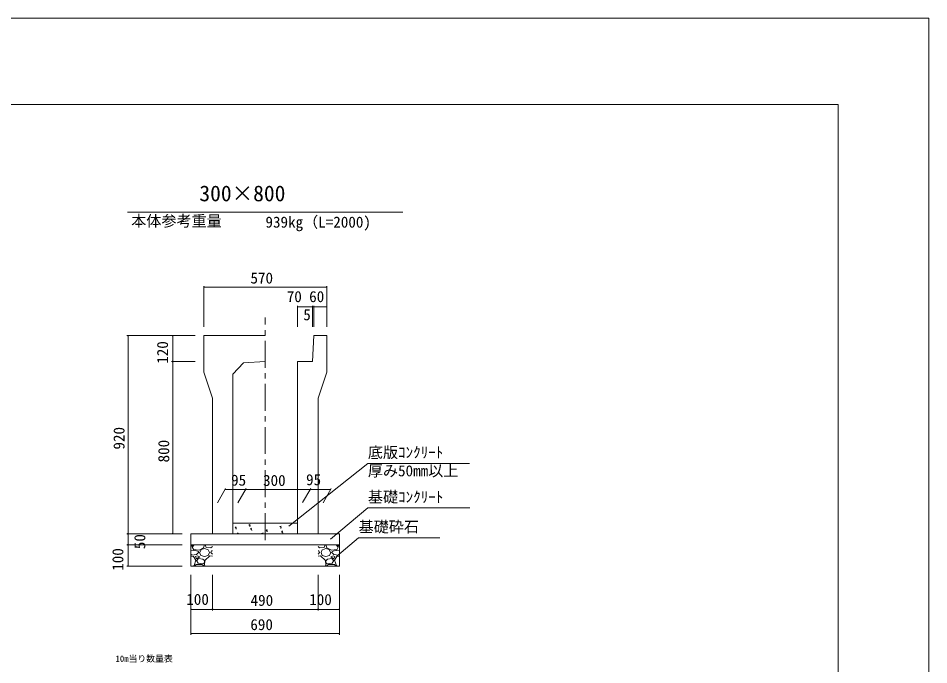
# Model space of a CAD drawing. Units: millimetres on the paper, scale 1:20. Extents: x 0 to 841, y 0 to 594.
# Drawn here: x 629.9 to 841, y 444.1 to 594 of the extents above; entities that cross this region are included whole.
import ezdxf
from ezdxf.enums import TextEntityAlignment as Align

# ---------------------------------------------------------------- set-up
doc = ezdxf.new("R2010")
doc.units = ezdxf.units.MM
doc.linetypes.add('USER1', pattern=[10, 6.25, -1.25, 1.25, -1.25])
for name, color, linetype, lineweight in [('D-STR-DIM（寸法）', 7, 'Continuous', 18), ('D-STR-HTXT（旗揚げ）', 4, 'Continuous', 18), ('D-STR-STRn（構造物）', 5, 'Continuous', 18), ('D-STR（構造物外形線）', 1, 'Continuous', 18), ('D-TTL(外枠）', 2, 'Continuous', 18), ('DEFPOINTS_2', 8, 'Continuous', 18)]:
    doc.layers.add(name, color=color, linetype=linetype, lineweight=lineweight)
doc.layers.add('D-STR-TXT（文字）', color=7, linetype='Continuous')
doc.styles.add('ＭＳ ゴシック', font='')
doc.styles.get('ＭＳ ゴシック').set_extended_font_data('MS Gothic')

msp = doc.modelspace()

# ---------------------------------------------------------------- linework, layer by layer
at = {"layer": 'D-STR-DIM（寸法）'}
for p, q in [((672.916, 522.414), (672.916, 531.903)), ((672.916, 531.653), (673.066, 531.678)), ((672.916, 531.653), (672.936, 531.653)), ((673.066, 531.628), (672.916, 531.653)), ((672.936, 531.653), (701.396, 531.653)), ((701.266, 531.678), (701.416, 531.653)), ((701.416, 531.653), (701.266, 531.628)), ((701.416, 531.653), (701.396, 531.653)), ((701.416, 522.414), (701.416, 531.903)), ((694.666, 522.436), (694.666, 527.32)), ((694.666, 527.07), (694.816, 527.095)), ((694.666, 527.07), (694.686, 527.07)), ((694.816, 527.045), (694.666, 527.07)), ((694.686, 527.07), (698.146, 527.07)), ((698.016, 527.095), (698.166, 527.07)), ((698.166, 527.07), (698.016, 527.045)), ((698.166, 527.07), (698.146, 527.07)), ((698.166, 522.424), (698.166, 527.32)), ((698.166, 522.424), (698.166, 527.32)), ((698.166, 527.07), (698.316, 527.095)), ((698.166, 527.07), (698.186, 527.07)), ((698.316, 527.045), (698.166, 527.07)), ((698.396, 527.07), (698.186, 527.07)), ((698.266, 527.095), (698.416, 527.07)), ((698.416, 527.07), (698.266, 527.045)), ((698.416, 527.07), (698.396, 527.07)), ((698.416, 522.414), (698.416, 527.32)), ((698.416, 522.414), (698.416, 527.32)), ((698.416, 527.07), (698.566, 527.095)), ((698.416, 527.07), (698.436, 527.07)), ((698.566, 527.045), (698.416, 527.07)), ((698.436, 527.07), (701.396, 527.07)), ((701.266, 527.095), (701.416, 527.07)), ((701.416, 527.07), (701.266, 527.045)), ((701.416, 527.07), (701.396, 527.07)), ((701.416, 522.414), (701.416, 527.32)), ((670.916, 520.414), (655.119, 520.414)), ((655.344, 520.264), (655.369, 520.414)), ((655.369, 520.414), (655.369, 520.394)), ((655.369, 520.414), (655.394, 520.264)), ((655.369, 520.394), (655.369, 474.434)), ((670.916, 520.414), (665.479, 520.414)), ((665.704, 520.264), (665.729, 520.414)), ((665.729, 520.414), (665.729, 520.394)), ((665.729, 520.414), (665.754, 520.264)), ((665.729, 514.434), (665.729, 520.394)), ((670.916, 514.414), (665.479, 514.414)), ((670.916, 514.414), (665.479, 514.414)), ((665.729, 514.414), (665.704, 514.564)), ((665.704, 514.264), (665.729, 514.414)), ((665.754, 514.564), (665.729, 514.414)), ((665.729, 514.414), (665.729, 514.434)), ((665.729, 514.414), (665.729, 514.394)), ((665.729, 514.414), (665.754, 514.264)), ((665.729, 514.394), (665.729, 474.434)), ((676.07, 481.653), (677.988, 484.974)), ((677.843, 484.724), (677.993, 484.749)), ((677.843, 484.724), (677.863, 484.724)), ((677.993, 484.699), (677.843, 484.724)), ((682.573, 484.724), (677.863, 484.724)), ((680.82, 481.653), (682.738, 484.974)), ((680.82, 481.653), (682.738, 484.974)), ((682.443, 484.749), (682.593, 484.724)), ((682.593, 484.724), (682.443, 484.699)), ((682.593, 484.724), (682.573, 484.724)), ((682.593, 484.724), (682.743, 484.749)), ((682.593, 484.724), (682.613, 484.724)), ((682.743, 484.699), (682.593, 484.724)), ((682.613, 484.724), (697.554, 484.724)), ((695.82, 481.686), (697.719, 484.974)), ((695.82, 481.686), (697.719, 484.974)), ((697.424, 484.749), (697.574, 484.724)), ((697.574, 484.724), (697.424, 484.699)), ((697.574, 484.724), (697.554, 484.724)), ((697.574, 484.724), (697.724, 484.749)), ((697.574, 484.724), (697.594, 484.724)), ((697.724, 484.699), (697.574, 484.724)), ((697.594, 484.724), (702.323, 484.724)), ((700.57, 481.653), (702.488, 484.974)), ((702.193, 484.749), (702.343, 484.724)), ((702.343, 484.724), (702.193, 484.699)), ((702.343, 484.724), (702.323, 484.724)), ((667.916, 474.414), (655.119, 474.414)), ((667.916, 474.414), (655.119, 474.414)), ((655.369, 474.414), (655.344, 474.564)), ((655.344, 474.264), (655.369, 474.414)), ((655.394, 474.564), (655.369, 474.414)), ((655.369, 474.414), (655.369, 474.434)), ((655.369, 474.414), (655.369, 474.394)), ((655.369, 474.414), (655.394, 474.264)), ((655.369, 474.394), (655.369, 471.934)), ((667.916, 474.414), (665.479, 474.414)), ((665.729, 474.414), (665.704, 474.564)), ((665.754, 474.564), (665.729, 474.414)), ((665.729, 474.414), (665.729, 474.434)), ((667.916, 471.914), (655.119, 471.914)), ((667.916, 471.914), (655.119, 471.914)), ((655.369, 471.914), (655.344, 472.064)), ((655.344, 471.764), (655.369, 471.914)), ((655.394, 472.064), (655.369, 471.914)), ((655.369, 471.914), (655.369, 471.934)), ((655.369, 471.914), (655.369, 471.894)), ((655.369, 471.914), (655.394, 471.764)), ((655.369, 471.894), (655.369, 466.934)), ((667.916, 466.914), (655.119, 466.914)), ((655.369, 466.914), (655.344, 467.064)), ((655.394, 467.064), (655.369, 466.914)), ((655.369, 466.914), (655.369, 466.934)), ((669.916, 464.914), (669.916, 451.041)), ((669.916, 464.914), (669.916, 456.664)), ((674.916, 464.914), (674.916, 456.664)), ((674.916, 464.914), (674.916, 456.664)), ((699.416, 464.914), (699.416, 456.664)), ((699.416, 464.914), (699.416, 456.664)), ((704.416, 464.914), (704.416, 451.041)), ((704.416, 464.914), (704.416, 456.664)), ((669.916, 456.914), (670.066, 456.939)), ((669.916, 456.914), (669.936, 456.914)), ((670.066, 456.889), (669.916, 456.914)), ((669.936, 456.914), (674.896, 456.914)), ((674.766, 456.939), (674.916, 456.914)), ((674.916, 456.914), (674.766, 456.889)), ((674.916, 456.914), (674.896, 456.914)), ((674.916, 456.914), (675.066, 456.939)), ((674.916, 456.914), (674.936, 456.914)), ((675.066, 456.889), (674.916, 456.914)), ((674.936, 456.914), (699.396, 456.914)), ((699.266, 456.939), (699.416, 456.914)), ((699.416, 456.914), (699.266, 456.889)), ((699.416, 456.914), (699.396, 456.914)), ((699.416, 456.914), (699.566, 456.939)), ((699.416, 456.914), (699.436, 456.914)), ((699.566, 456.889), (699.416, 456.914)), ((699.436, 456.914), (704.396, 456.914)), ((704.266, 456.939), (704.416, 456.914)), ((704.416, 456.914), (704.266, 456.889)), ((704.416, 456.914), (704.396, 456.914)), ((669.916, 451.291), (670.066, 451.316)), ((669.916, 451.291), (669.936, 451.291)), ((670.066, 451.266), (669.916, 451.291)), ((669.936, 451.291), (704.396, 451.291)), ((704.266, 451.316), (704.416, 451.291)), ((704.416, 451.291), (704.266, 451.266)), ((704.416, 451.291), (704.396, 451.291))]:
    msp.add_line(p, q, dxfattribs=at)
at = {"layer": 'D-STR-HTXT（旗揚げ）'}
for p, q in [((655.274, 549), (719.058, 549)), ((692.61, 476.179), (710.96, 490.774)), ((734.558, 490.774), (710.96, 490.774)), ((702.322, 473.183), (710.967, 480.447)), ((734.565, 480.447), (710.967, 480.447)), ((703.733, 469.254), (708.817, 473.516)), ((727.68, 473.516), (708.817, 473.516))]:
    msp.add_line(p, q, dxfattribs=at)
at = {"layer": 'D-STR-STRn（構造物）', "color": 7, "linetype": 'USER1'}
msp.add_line((687.166, 472.949), (687.166, 524.569), dxfattribs=at)
at = {"layer": 'D-STR-STRn（構造物）', "color": 7}
for p, q in [((679.666, 476.914), (694.666, 476.914)), ((680.197, 475.793), (680.438, 476.08)), ((680.197, 475.793), (680.496, 475.767)), ((680.458, 475.489), (680.4, 475.802)), ((683.36, 476.512), (683.71, 476.647)), ((683.36, 476.512), (683.609, 476.345)), ((683.569, 476.068), (683.671, 476.37)), ((683.784, 475.479), (684.025, 475.766)), ((683.784, 475.479), (684.082, 475.453)), ((684.044, 475.175), (683.986, 475.488)), ((687.37, 475.165), (687.611, 475.452)), ((687.37, 475.165), (687.669, 475.139)), ((687.63, 474.861), (687.572, 475.174)), ((690.546, 476.112), (690.896, 476.246)), ((690.546, 476.112), (690.794, 475.944)), ((690.755, 475.667), (690.856, 475.969)), ((690.956, 474.851), (691.197, 475.139)), ((680.666, 474.414), (680.885, 474.642)), ((680.843, 474.414), (680.842, 474.42)), ((686.344, 474.499), (686.695, 474.634)), ((686.345, 474.499), (686.471, 474.414)), ((690.956, 474.852), (691.255, 474.825)), ((691.216, 474.547), (691.159, 474.861)), ((694.543, 474.538), (694.666, 474.685)), ((694.543, 474.538), (694.666, 474.527))]:
    msp.add_line(p, q, dxfattribs=at)
at = {"layer": 'D-STR-STRn（構造物）'}
for p, q in [((669.916, 474.414), (669.916, 466.914)), ((669.916, 474.414), (704.416, 474.414)), ((704.416, 474.414), (704.416, 466.914)), ((669.916, 471.914), (704.416, 471.914)), ((669.916, 471.479), (670.479, 471.914)), ((670.224, 471.362), (670.721, 471.914)), ((670.584, 470.759), (670.234, 471.359)), ((671.821, 470.672), (670.571, 470.772)), ((672.877, 471.208), (671.827, 470.658)), ((672.023, 470.112), (672.323, 470.812)), ((672.325, 470.812), (673.125, 471.062)), ((673.076, 471.912), (672.876, 471.212)), ((673.123, 471.062), (673.923, 470.762)), ((673.246, 471.914), (673.516, 471.274)), ((673.521, 471.259), (674.571, 471.209)), ((673.925, 470.76), (674.225, 470.11)), ((674.575, 471.216), (674.916, 471.479)), ((699.757, 471.216), (699.416, 471.479)), ((700.81, 471.259), (699.76, 471.209)), ((700.406, 470.76), (700.106, 470.11)), ((701.209, 471.062), (700.409, 470.762)), ((701.085, 471.914), (700.815, 471.274)), ((702.007, 470.812), (701.207, 471.062)), ((701.255, 471.912), (701.455, 471.212)), ((701.455, 471.208), (702.505, 470.658)), ((702.308, 470.112), (702.008, 470.812)), ((702.51, 470.672), (703.76, 470.772)), ((704.107, 471.362), (703.61, 471.914)), ((703.747, 470.759), (704.097, 471.359)), ((704.416, 471.479), (703.853, 471.914)), ((670.679, 470.606), (669.916, 470.526)), ((670.123, 469.528), (669.916, 469.754)), ((670.526, 469.207), (669.916, 469.258)), ((671.271, 469.615), (670.121, 469.515)), ((671.085, 468.315), (670.535, 469.215)), ((671.673, 470.365), (670.673, 470.615)), ((671.023, 469.162), (671.223, 468.662)), ((671.374, 469.31), (671.024, 469.16)), ((671.223, 468.663), (671.973, 469.113)), ((671.724, 468.712), (671.224, 468.212)), ((671.724, 470.112), (671.274, 469.612)), ((671.976, 469.113), (671.376, 469.313)), ((671.725, 470.109), (671.675, 470.359)), ((672.73, 468.565), (671.73, 468.715)), ((671.97, 470.113), (672.27, 469.413)), ((672.271, 469.408), (673.121, 469.158)), ((673.127, 469.159), (673.977, 469.409)), ((674.326, 469.312), (673.176, 468.262)), ((673.973, 469.414), (674.223, 470.114)), ((674.916, 469.258), (674.326, 469.307)), ((674.573, 470.113), (674.723, 470.513)), ((674.916, 469.754), (674.573, 470.128)), ((674.916, 470.526), (674.729, 470.506)), ((699.416, 470.526), (699.603, 470.506)), ((699.416, 469.754), (699.759, 470.128)), ((699.416, 469.258), (700.006, 469.307)), ((699.758, 470.113), (699.608, 470.513)), ((700.006, 469.312), (701.156, 468.262)), ((700.359, 469.414), (700.109, 470.114)), ((701.204, 469.159), (700.354, 469.409)), ((702.061, 469.408), (701.211, 469.158)), ((701.601, 468.565), (702.601, 468.715)), ((702.361, 470.113), (702.061, 469.413)), ((702.355, 469.113), (702.955, 469.313)), ((703.109, 468.663), (702.359, 469.113)), ((702.607, 470.109), (702.657, 470.359)), ((702.607, 470.112), (703.057, 469.612)), ((702.607, 468.712), (703.107, 468.212)), ((702.659, 470.365), (703.659, 470.615)), ((702.958, 469.31), (703.308, 469.16)), ((703.061, 469.615), (704.211, 469.515)), ((703.309, 469.162), (703.109, 468.662)), ((703.246, 468.315), (703.796, 469.215)), ((703.653, 470.606), (704.416, 470.526)), ((703.806, 469.207), (704.416, 469.258)), ((704.209, 469.528), (704.416, 469.754)), ((669.916, 466.914), (704.416, 466.914)), ((670.479, 466.914), (670.675, 467.066)), ((670.675, 467.06), (671.075, 468.31)), ((670.721, 466.914), (671.124, 467.362)), ((671.125, 467.362), (672.425, 467.362)), ((671.223, 468.214), (671.623, 467.614)), ((671.626, 467.61), (672.876, 467.46)), ((672.423, 467.374), (673.073, 466.924)), ((673.135, 468.202), (672.735, 468.552)), ((672.876, 467.463), (673.126, 467.913)), ((673.116, 467.224), (673.246, 466.914)), ((673.172, 468.265), (673.122, 467.215)), ((673.125, 467.912), (673.125, 468.212)), ((701.215, 467.224), (701.085, 466.914)), ((701.159, 468.265), (701.209, 467.215)), ((701.197, 468.202), (701.597, 468.552)), ((701.456, 467.463), (701.206, 467.913)), ((701.207, 467.912), (701.207, 468.212)), ((701.909, 467.374), (701.259, 466.924)), ((702.706, 467.61), (701.456, 467.46)), ((703.207, 467.362), (701.907, 467.362)), ((703.109, 468.214), (702.709, 467.614)), ((703.61, 466.914), (703.207, 467.362)), ((703.657, 467.06), (703.257, 468.31)), ((703.853, 466.914), (703.657, 467.066))]:
    msp.add_line(p, q, dxfattribs=at)
at = {"layer": 'D-STR（構造物外形線）'}
for p, q in [((672.916, 520.414), (687.166, 520.414)), ((672.916, 520.414), (672.916, 511.914)), ((698.416, 520.414), (698.166, 514.414)), ((698.416, 520.414), (701.416, 520.414)), ((701.416, 520.414), (701.416, 511.914)), ((682.161, 514.114), (679.666, 511.464)), ((682.161, 514.114), (687.166, 514.414)), ((694.666, 474.414), (694.666, 514.414)), ((694.666, 514.414), (698.166, 514.414)), ((672.916, 511.914), (674.916, 505.914)), ((679.666, 511.464), (679.666, 474.414)), ((701.416, 511.914), (699.416, 505.914)), ((674.916, 505.914), (674.916, 474.414)), ((699.416, 505.914), (699.416, 474.414)), ((674.916, 474.414), (679.666, 474.414)), ((699.416, 474.414), (694.666, 474.414))]:
    msp.add_line(p, q, dxfattribs=at)
at = {"layer": 'D-TTL(外枠）'}
for p in [(25, 574), (820, 20)]:
    msp.add_line(p, (820, 574), dxfattribs=at)
at = {"layer": 'DEFPOINTS_2'}
for p in [(0, 594), (841, 0)]:
    msp.add_line(p, (841, 594), dxfattribs=at)

# ---------------------------------------------------------------- texts
at = {"layer": 'D-STR-DIM（寸法）', "style": 'ＭＳ ゴシック'}
for s, p in [('570', (683.746, 531.703)), ('70', (692.162, 527.395)), ('60', (697.356, 527.395)), ('5', (695.989, 523.199)), ('95', (679.254, 484.834)), ('300', (686.664, 484.774)), ('95', (696.632, 484.939)), ('100', (668.871, 457.193)), ('490', (683.772, 456.964)), ('100', (697.371, 457.143)), ('690', (683.719, 451.341))]:
    msp.add_text(s, height=2.566, dxfattribs=at).set_placement(p, align=Align.BOTTOM_LEFT)
for s, p in [('120', (665.404, 513.87)), ('920', (655.319, 493.976)), ('800', (665.679, 490.994)), ('50', (660.138, 470.881)), ('100', (655.044, 465.87))]:
    msp.add_text(s, height=2.566, rotation=90, dxfattribs=at).set_placement(p, align=Align.BOTTOM_LEFT)
at = {"layer": 'D-STR-TXT（文字）', "style": 'ＭＳ ゴシック'}
for s, height, p in [('300×800', 3.666, (671.9, 550.449)), ('本体参考重量', 2.566, (656.105, 544.933)), ('939kg（L=2000)', 2.566, (687.225, 544.67)), ('底版ｺﾝｸﾘｰﾄ', 2.566, (710.96, 491.274)), ('厚み50mm以上', 2.566, (710.96, 487.003)), ('基礎ｺﾝｸﾘｰﾄ', 2.566, (710.967, 480.947)), ('基礎砕石', 2.566, (708.817, 474.016)), ('10m当り数量表', 1.466, (652.484, 444.312))]:
    msp.add_text(s, height=height, dxfattribs=at).set_placement(p, align=Align.BOTTOM_LEFT)

doc.saveas('drawing.dxf')
